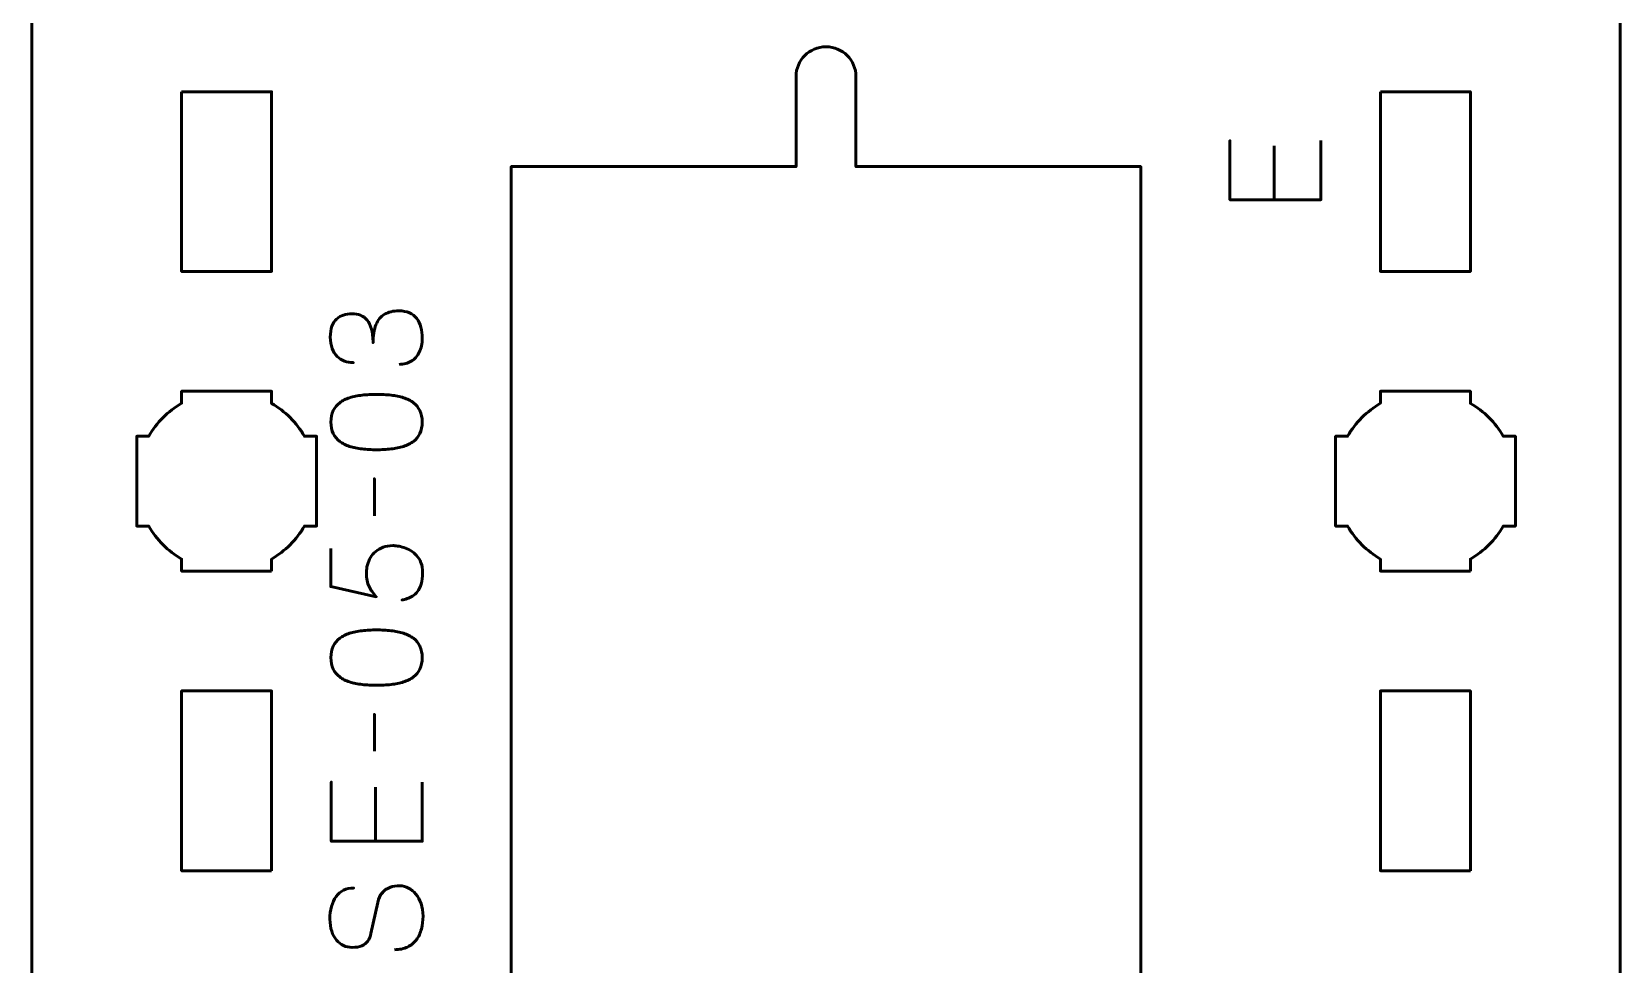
# Model space of a CAD drawing. Header units: centimetres. Extents: x -37.2 to 16.2, y -19.5 to -9.8.
# Drawn here: x -19.15 to -13.85, y -16.46 to -13.35 of the extents above; entities that cross this region are included whole.
import ezdxf

# ---------------------------------------------------------------- set-up
doc = ezdxf.new("R2010")
doc.units = ezdxf.units.CM
doc.header["$MEASUREMENT"] = 0
doc.layers.add('Layer 1', color=7, linetype='Continuous')

msp = doc.modelspace()

# ---------------------------------------------------------------- linework, layer by layer
at = {"layer": 'Layer 1', "color": 3, "lineweight": 53}
msp.add_open_spline([(-14.34991, -10.2), (-14.07285, -10.20008), (-13.84997, -10.42315), (-13.84997, -10.7001), (-13.84997, -10.7001), (-13.84997, -13.46669), (-13.84997, -16.23331), (-13.84997, -18.9999), (-13.84997, -18.9999), (-13.84997, -19.2769), (-14.07306, -19.5), (-14.35006, -19.5), (-14.35006, -19.5), (-14.35006, -19.5), (-18.64992, -19.5), (-18.64992, -19.5), (-18.64992, -19.5), (-18.92705, -19.5), (-19.15001, -19.2769), (-19.15001, -18.9999), (-19.15001, -18.9999), (-19.15001, -16.23331), (-19.15001, -13.46669), (-19.15001, -10.7001), (-19.15001, -10.7001), (-19.15001, -10.4231), (-18.92692, -10.2), (-18.64992, -10.2), (-18.64992, -10.2), (-18.64992, -10.2), (-14.34991, -10.2), (-14.34991, -10.2)], degree=3, knots=[0, 0, 0, 0, 0.125, 0.125, 0.125, 0.125, 0.25, 0.25, 0.25, 0.25, 0.375, 0.375, 0.375, 0.375, 0.5, 0.5, 0.5, 0.5, 0.625, 0.625, 0.625, 0.625, 0.75, 0.75, 0.75, 0.75, 0.875, 0.875, 0.875, 0.875, 1, 1, 1, 1], dxfattribs=at)
at = {"layer": 'Layer 1', "lineweight": 53}
for points, knots in [([(-15.45001, -16.85), (-15.45, -15.78651), (-15.44999, -15.00484), (-15.44999, -13.8), (-15.44999, -13.8), (-15.44999, -13.8), (-16.40001, -13.8), (-16.40001, -13.8), (-16.40001, -13.8), (-16.40001, -13.8), (-16.40001, -13.49995), (-16.40001, -13.49995), (-16.40001, -13.49995), (-16.40001, -13.44474), (-16.4448, -13.39995), (-16.50001, -13.39995), (-16.50001, -13.39995), (-16.55522, -13.39995), (-16.60001, -13.44474), (-16.60001, -13.49995), (-16.60001, -13.49995), (-16.60001, -13.49995), (-16.60001, -13.8), (-16.60001, -13.8), (-16.60001, -13.8), (-16.60001, -13.8), (-17.54998, -13.8), (-17.54998, -13.8), (-17.54998, -13.8), (-17.54998, -15.00481), (-17.54999, -15.78652), (-17.54999, -16.85), (-17.54999, -16.85), (-17.54999, -16.85), (-17.54999, -17.9), (-17.54999, -17.9), (-17.54999, -17.9), (-17.54999, -17.9), (-16.59997, -17.9), (-16.59997, -17.9), (-16.59997, -17.9), (-16.59997, -17.9), (-16.59997, -18.20005), (-16.59997, -18.20005), (-16.59997, -18.20005), (-16.59997, -18.25526), (-16.55518, -18.30005), (-16.49997, -18.30005), (-16.49997, -18.30005), (-16.44476, -18.30005), (-16.39997, -18.25526), (-16.39997, -18.20005), (-16.39997, -18.20005), (-16.39997, -18.20005), (-16.39997, -17.9), (-16.39997, -17.9), (-16.39997, -17.9), (-16.39997, -17.9), (-15.45, -17.9), (-15.45, -17.9), (-15.45, -17.9), (-15.45, -17.9), (-15.45001, -16.85), (-15.45001, -16.85)], [0, 0, 0, 0, 0.0625, 0.0625, 0.0625, 0.0625, 0.125, 0.125, 0.125, 0.125, 0.1875, 0.1875, 0.1875, 0.1875, 0.25, 0.25, 0.25, 0.25, 0.3125, 0.3125, 0.3125, 0.3125, 0.375, 0.375, 0.375, 0.375, 0.4375, 0.4375, 0.4375, 0.4375, 0.5, 0.5, 0.5, 0.5, 0.5625, 0.5625, 0.5625, 0.5625, 0.625, 0.625, 0.625, 0.625, 0.6875, 0.6875, 0.6875, 0.6875, 0.75, 0.75, 0.75, 0.75, 0.8125, 0.8125, 0.8125, 0.8125, 0.875, 0.875, 0.875, 0.875, 0.9375, 0.9375, 0.9375, 0.9375, 1, 1, 1, 1]), ([(-18.64992, -13.55005), (-18.64992, -13.55005), (-18.34991, -13.55005), (-18.34991, -13.55005), (-18.34991, -13.55005), (-18.34991, -13.55005), (-18.34991, -14.15004), (-18.34991, -14.15004), (-18.34991, -14.15004), (-18.34991, -14.15004), (-18.64992, -14.15004), (-18.64992, -14.15004), (-18.64992, -14.15004), (-18.64992, -14.15004), (-18.64992, -13.55005), (-18.64992, -13.55005)], [0, 0, 0, 0, 0.25, 0.25, 0.25, 0.25, 0.5, 0.5, 0.5, 0.5, 0.75, 0.75, 0.75, 0.75, 1, 1, 1, 1]), ([(-14.64992, -13.55005), (-14.64992, -13.55005), (-14.34991, -13.55005), (-14.34991, -13.55005), (-14.34991, -13.55005), (-14.34991, -13.55005), (-14.34991, -14.15004), (-14.34991, -14.15004), (-14.34991, -14.15004), (-14.34991, -14.15004), (-14.64992, -14.15004), (-14.64992, -14.15004), (-14.64992, -14.15004), (-14.64992, -14.15004), (-14.64992, -13.55005), (-14.64992, -13.55005)], [0, 0, 0, 0, 0.25, 0.25, 0.25, 0.25, 0.5, 0.5, 0.5, 0.5, 0.75, 0.75, 0.75, 0.75, 1, 1, 1, 1]), ([(-18.34992, -15.14995), (-18.34992, -15.14995), (-18.49844, -15.14995), (-18.49844, -15.14995), (-18.49844, -15.14995), (-18.49844, -15.14995), (-18.49999, -15.14997), (-18.49999, -15.14997), (-18.49999, -15.14997), (-18.49999, -15.14997), (-18.50154, -15.14995), (-18.50154, -15.14995), (-18.50154, -15.14995), (-18.50154, -15.14995), (-18.64992, -15.14995), (-18.64992, -15.14995), (-18.64992, -15.14995), (-18.64992, -15.14995), (-18.64992, -15.10986), (-18.64992, -15.10986), (-18.64992, -15.10986), (-18.69549, -15.08351), (-18.73347, -15.04551), (-18.75983, -14.99996), (-18.75983, -14.99996), (-18.75983, -14.99996), (-18.79992, -14.99996), (-18.79992, -14.99996), (-18.79992, -14.99996), (-18.79992, -14.99996), (-18.79992, -14.85591), (-18.79992, -14.85591), (-18.79992, -14.85591), (-18.79992, -14.85591), (-18.79998, -14.84997), (-18.79998, -14.84997), (-18.79998, -14.84997), (-18.79998, -14.84997), (-18.79992, -14.84403), (-18.79992, -14.84403), (-18.79992, -14.84403), (-18.79992, -14.84403), (-18.79992, -14.69996), (-18.79992, -14.69996), (-18.79992, -14.69996), (-18.79992, -14.69996), (-18.75985, -14.69996), (-18.75985, -14.69996), (-18.75985, -14.69996), (-18.73349, -14.65439), (-18.6955, -14.6164), (-18.64992, -14.59006), (-18.64992, -14.59006), (-18.64992, -14.59006), (-18.64992, -14.54996), (-18.64992, -14.54996), (-18.64992, -14.54996), (-18.64992, -14.54996), (-18.34992, -14.54996), (-18.34992, -14.54996), (-18.34992, -14.54996), (-18.34992, -14.54996), (-18.34992, -14.59015), (-18.34992, -14.59015), (-18.34992, -14.59015), (-18.30442, -14.61649), (-18.26648, -14.65445), (-18.24014, -14.69996), (-18.24014, -14.69996), (-18.24014, -14.69996), (-18.19993, -14.69996), (-18.19993, -14.69996), (-18.19993, -14.69996), (-18.19993, -14.69996), (-18.19993, -14.99996), (-18.19993, -14.99996), (-18.19993, -14.99996), (-18.19993, -14.99996), (-18.24016, -14.99996), (-18.24016, -14.99996), (-18.24016, -14.99996), (-18.2665, -15.04546), (-18.30443, -15.08342), (-18.34992, -15.10976), (-18.34992, -15.10976), (-18.34992, -15.10976), (-18.34992, -15.14995), (-18.34992, -15.14995)], [0, 0, 0, 0, 0.0454545, 0.0454545, 0.0454545, 0.0454545, 0.0909091, 0.0909091, 0.0909091, 0.0909091, 0.1363636, 0.1363636, 0.1363636, 0.1363636, 0.1818182, 0.1818182, 0.1818182, 0.1818182, 0.2272727, 0.2272727, 0.2272727, 0.2272727, 0.2727273, 0.2727273, 0.2727273, 0.2727273, 0.3181818, 0.3181818, 0.3181818, 0.3181818, 0.3636364, 0.3636364, 0.3636364, 0.3636364, 0.4090909, 0.4090909, 0.4090909, 0.4090909, 0.4545455, 0.4545455, 0.4545455, 0.4545455, 0.5, 0.5, 0.5, 0.5, 0.5454545, 0.5454545, 0.5454545, 0.5454545, 0.5909091, 0.5909091, 0.5909091, 0.5909091, 0.6363636, 0.6363636, 0.6363636, 0.6363636, 0.6818182, 0.6818182, 0.6818182, 0.6818182, 0.7272727, 0.7272727, 0.7272727, 0.7272727, 0.7727273, 0.7727273, 0.7727273, 0.7727273, 0.8181818, 0.8181818, 0.8181818, 0.8181818, 0.8636364, 0.8636364, 0.8636364, 0.8636364, 0.9090909, 0.9090909, 0.9090909, 0.9090909, 0.9545455, 0.9545455, 0.9545455, 0.9545455, 1, 1, 1, 1]), ([(-14.34992, -15.14995), (-14.34992, -15.14995), (-14.49844, -15.14995), (-14.49844, -15.14995), (-14.49844, -15.14995), (-14.49844, -15.14995), (-14.49999, -15.14997), (-14.49999, -15.14997), (-14.49999, -15.14997), (-14.49999, -15.14997), (-14.50154, -15.14995), (-14.50154, -15.14995), (-14.50154, -15.14995), (-14.50154, -15.14995), (-14.64992, -15.14995), (-14.64992, -15.14995), (-14.64992, -15.14995), (-14.64992, -15.14995), (-14.64992, -15.10986), (-14.64992, -15.10986), (-14.64992, -15.10986), (-14.69549, -15.08351), (-14.73347, -15.04551), (-14.75983, -14.99996), (-14.75983, -14.99996), (-14.75983, -14.99996), (-14.79992, -14.99996), (-14.79992, -14.99996), (-14.79992, -14.99996), (-14.79992, -14.99996), (-14.79992, -14.85591), (-14.79992, -14.85591), (-14.79992, -14.85591), (-14.79992, -14.85591), (-14.79998, -14.84997), (-14.79998, -14.84997), (-14.79998, -14.84997), (-14.79998, -14.84997), (-14.79992, -14.84403), (-14.79992, -14.84403), (-14.79992, -14.84403), (-14.79992, -14.84403), (-14.79992, -14.69996), (-14.79992, -14.69996), (-14.79992, -14.69996), (-14.79992, -14.69996), (-14.75985, -14.69996), (-14.75985, -14.69996), (-14.75985, -14.69996), (-14.73349, -14.65439), (-14.6955, -14.6164), (-14.64992, -14.59006), (-14.64992, -14.59006), (-14.64992, -14.59006), (-14.64992, -14.54996), (-14.64992, -14.54996), (-14.64992, -14.54996), (-14.64992, -14.54996), (-14.34992, -14.54996), (-14.34992, -14.54996), (-14.34992, -14.54996), (-14.34992, -14.54996), (-14.34992, -14.59015), (-14.34992, -14.59015), (-14.34992, -14.59015), (-14.30442, -14.61649), (-14.26648, -14.65445), (-14.24014, -14.69996), (-14.24014, -14.69996), (-14.24014, -14.69996), (-14.19993, -14.69996), (-14.19993, -14.69996), (-14.19993, -14.69996), (-14.19993, -14.69996), (-14.19993, -14.99996), (-14.19993, -14.99996), (-14.19993, -14.99996), (-14.19993, -14.99996), (-14.24016, -14.99996), (-14.24016, -14.99996), (-14.24016, -14.99996), (-14.2665, -15.04546), (-14.30443, -15.08342), (-14.34992, -15.10976), (-14.34992, -15.10976), (-14.34992, -15.10976), (-14.34992, -15.14995), (-14.34992, -15.14995)], [0, 0, 0, 0, 0.0454545, 0.0454545, 0.0454545, 0.0454545, 0.0909091, 0.0909091, 0.0909091, 0.0909091, 0.1363636, 0.1363636, 0.1363636, 0.1363636, 0.1818182, 0.1818182, 0.1818182, 0.1818182, 0.2272727, 0.2272727, 0.2272727, 0.2272727, 0.2727273, 0.2727273, 0.2727273, 0.2727273, 0.3181818, 0.3181818, 0.3181818, 0.3181818, 0.3636364, 0.3636364, 0.3636364, 0.3636364, 0.4090909, 0.4090909, 0.4090909, 0.4090909, 0.4545455, 0.4545455, 0.4545455, 0.4545455, 0.5, 0.5, 0.5, 0.5, 0.5454545, 0.5454545, 0.5454545, 0.5454545, 0.5909091, 0.5909091, 0.5909091, 0.5909091, 0.6363636, 0.6363636, 0.6363636, 0.6363636, 0.6818182, 0.6818182, 0.6818182, 0.6818182, 0.7272727, 0.7272727, 0.7272727, 0.7272727, 0.7727273, 0.7727273, 0.7727273, 0.7727273, 0.8181818, 0.8181818, 0.8181818, 0.8181818, 0.8636364, 0.8636364, 0.8636364, 0.8636364, 0.9090909, 0.9090909, 0.9090909, 0.9090909, 0.9545455, 0.9545455, 0.9545455, 0.9545455, 1, 1, 1, 1]), ([(-18.34992, -16.14995), (-18.34992, -16.14995), (-18.64992, -16.14995), (-18.64992, -16.14995), (-18.64992, -16.14995), (-18.64992, -16.14995), (-18.64992, -15.54996), (-18.64992, -15.54996), (-18.64992, -15.54996), (-18.64992, -15.54996), (-18.34992, -15.54996), (-18.34992, -15.54996), (-18.34992, -15.54996), (-18.34992, -15.54996), (-18.34992, -16.14995), (-18.34992, -16.14995)], [0, 0, 0, 0, 0.25, 0.25, 0.25, 0.25, 0.5, 0.5, 0.5, 0.5, 0.75, 0.75, 0.75, 0.75, 1, 1, 1, 1]), ([(-14.34992, -16.14995), (-14.34992, -16.14995), (-14.64992, -16.14995), (-14.64992, -16.14995), (-14.64992, -16.14995), (-14.64992, -16.14995), (-14.64992, -15.54996), (-14.64992, -15.54996), (-14.64992, -15.54996), (-14.64992, -15.54996), (-14.34992, -15.54996), (-14.34992, -15.54996), (-14.34992, -15.54996), (-14.34992, -15.54996), (-14.34992, -16.14995), (-14.34992, -16.14995)], [0, 0, 0, 0, 0.25, 0.25, 0.25, 0.25, 0.5, 0.5, 0.5, 0.5, 0.75, 0.75, 0.75, 0.75, 1, 1, 1, 1])]:
    msp.add_open_spline(points, degree=3, knots=knots, dxfattribs=at)
at = {"layer": 'Layer 1', "color": 5, "lineweight": 53}
for points, knots in [([(-14.84868, -13.71346), (-14.84868, -13.71346), (-14.84868, -13.91073), (-14.84868, -13.91073), (-14.84868, -13.91073), (-14.84868, -13.91073), (-15.15221, -13.91073), (-15.15221, -13.91073), (-15.15221, -13.91073), (-15.15221, -13.91073), (-15.15221, -13.71346), (-15.15221, -13.71346), (-15.15221, -13.71346), (-15.15221, -13.71346), (-15.15221, -13.91073), (-15.15221, -13.91073), (-15.15221, -13.91073), (-15.15221, -13.91073), (-14.84868, -13.91073), (-14.84868, -13.91073), (-14.84868, -13.91073), (-14.84868, -13.91073), (-14.84868, -13.71346), (-14.84868, -13.71346)], [0, 0, 0, 0, 0.1666667, 0.1666667, 0.1666667, 0.1666667, 0.3333333, 0.3333333, 0.3333333, 0.3333333, 0.5, 0.5, 0.5, 0.5, 0.6666667, 0.6666667, 0.6666667, 0.6666667, 0.8333333, 0.8333333, 0.8333333, 0.8333333, 1, 1, 1, 1]), ([(-15.00489, -13.73039), (-15.00489, -13.73039), (-15.00489, -13.91073), (-15.00489, -13.91073), (-15.00489, -13.91073), (-15.00489, -13.91073), (-15.00489, -13.73039), (-15.00489, -13.73039)], [0, 0, 0, 0, 0.5, 0.5, 0.5, 0.5, 1, 1, 1, 1]), ([(-17.92377, -14.46009), (-17.90853, -14.46002), (-17.89527, -14.45649), (-17.88377, -14.44951), (-17.88377, -14.44951), (-17.87234, -14.44252), (-17.86338, -14.43257), (-17.85696, -14.41959), (-17.85696, -14.41959), (-17.85054, -14.40661), (-17.84729, -14.39102), (-17.84715, -14.37288), (-17.84715, -14.37288), (-17.84715, -14.35927), (-17.84856, -14.34692), (-17.85152, -14.3357), (-17.85152, -14.3357), (-17.85449, -14.32455), (-17.85907, -14.31496), (-17.86535, -14.30684), (-17.86535, -14.30684), (-17.87163, -14.29873), (-17.87975, -14.29252), (-17.88962, -14.28808), (-17.88962, -14.28808), (-17.89957, -14.2837), (-17.9115, -14.28152), (-17.92547, -14.28145), (-17.92547, -14.28145), (-17.94409, -14.28137), (-17.95983, -14.28518), (-17.9726, -14.29273), (-17.9726, -14.29273), (-17.98537, -14.30028), (-17.99496, -14.312), (-18.00152, -14.32773), (-18.00152, -14.32773), (-18.00809, -14.34346), (-18.0114, -14.36364), (-18.0114, -14.38812), (-18.0114, -14.38812), (-18.01133, -14.36985), (-18.01302, -14.35454), (-18.01648, -14.34205), (-18.01648, -14.34205), (-18.01994, -14.32963), (-18.02481, -14.31969), (-18.03116, -14.31221), (-18.03116, -14.31221), (-18.03744, -14.30473), (-18.04492, -14.2993), (-18.05352, -14.29605), (-18.05352, -14.29605), (-18.06206, -14.29273), (-18.07144, -14.29111), (-18.08167, -14.29118), (-18.08167, -14.29118), (-18.09191, -14.29111), (-18.10136, -14.29252), (-18.11011, -14.29534), (-18.11011, -14.29534), (-18.11886, -14.2981), (-18.12655, -14.30261), (-18.13311, -14.30875), (-18.13311, -14.30875), (-18.13967, -14.31489), (-18.14482, -14.323), (-18.14849, -14.33295), (-18.14849, -14.33295), (-18.15216, -14.34297), (-18.15399, -14.35518), (-18.15406, -14.3695), (-18.15406, -14.3695), (-18.15399, -14.38375), (-18.15188, -14.39624), (-18.14778, -14.40682), (-18.14778, -14.40682), (-18.14369, -14.41748), (-18.13812, -14.42622), (-18.13099, -14.43328), (-18.13099, -14.43328), (-18.12387, -14.44026), (-18.11575, -14.44549), (-18.10658, -14.44894), (-18.10658, -14.44894), (-18.09741, -14.45247), (-18.08767, -14.45416), (-18.07744, -14.45416), (-18.07744, -14.45416), (-18.08767, -14.45416), (-18.09741, -14.45247), (-18.10658, -14.44894), (-18.10658, -14.44894), (-18.11575, -14.44549), (-18.12387, -14.44026), (-18.13099, -14.43328), (-18.13099, -14.43328), (-18.13812, -14.42622), (-18.14369, -14.41748), (-18.14778, -14.40682), (-18.14778, -14.40682), (-18.15188, -14.39624), (-18.15399, -14.38375), (-18.15406, -14.3695), (-18.15406, -14.3695), (-18.15399, -14.35518), (-18.15216, -14.34297), (-18.14849, -14.33295), (-18.14849, -14.33295), (-18.14482, -14.323), (-18.13967, -14.31489), (-18.13311, -14.30875), (-18.13311, -14.30875), (-18.12655, -14.30261), (-18.11886, -14.2981), (-18.11011, -14.29534), (-18.11011, -14.29534), (-18.10136, -14.29252), (-18.09191, -14.29111), (-18.08167, -14.29118), (-18.08167, -14.29118), (-18.07144, -14.29111), (-18.06206, -14.29273), (-18.05352, -14.29605), (-18.05352, -14.29605), (-18.04492, -14.2993), (-18.03744, -14.30473), (-18.03116, -14.31221), (-18.03116, -14.31221), (-18.02481, -14.31969), (-18.01994, -14.32963), (-18.01648, -14.34205), (-18.01648, -14.34205), (-18.01302, -14.35454), (-18.01133, -14.36985), (-18.0114, -14.38812), (-18.0114, -14.38812), (-18.0114, -14.36364), (-18.00809, -14.34346), (-18.00152, -14.32773), (-18.00152, -14.32773), (-17.99496, -14.312), (-17.98537, -14.30028), (-17.9726, -14.29273), (-17.9726, -14.29273), (-17.95983, -14.28518), (-17.94409, -14.28137), (-17.92547, -14.28145), (-17.92547, -14.28145), (-17.9115, -14.28152), (-17.89957, -14.2837), (-17.88962, -14.28808), (-17.88962, -14.28808), (-17.87975, -14.29252), (-17.87163, -14.29873), (-17.86535, -14.30684), (-17.86535, -14.30684), (-17.85907, -14.31496), (-17.85449, -14.32455), (-17.85152, -14.3357), (-17.85152, -14.3357), (-17.84856, -14.34692), (-17.84715, -14.35927), (-17.84715, -14.37288), (-17.84715, -14.37288), (-17.84729, -14.39102), (-17.85054, -14.40661), (-17.85696, -14.41959), (-17.85696, -14.41959), (-17.86338, -14.43257), (-17.87234, -14.44252), (-17.88377, -14.44951), (-17.88377, -14.44951), (-17.89527, -14.45649), (-17.90853, -14.46002), (-17.92377, -14.46009)], [0, 0, 0, 0, 0.0227273, 0.0227273, 0.0227273, 0.0227273, 0.0454545, 0.0454545, 0.0454545, 0.0454545, 0.0681818, 0.0681818, 0.0681818, 0.0681818, 0.0909091, 0.0909091, 0.0909091, 0.0909091, 0.1136364, 0.1136364, 0.1136364, 0.1136364, 0.1363636, 0.1363636, 0.1363636, 0.1363636, 0.1590909, 0.1590909, 0.1590909, 0.1590909, 0.1818182, 0.1818182, 0.1818182, 0.1818182, 0.2045455, 0.2045455, 0.2045455, 0.2045455, 0.2272727, 0.2272727, 0.2272727, 0.2272727, 0.25, 0.25, 0.25, 0.25, 0.2727273, 0.2727273, 0.2727273, 0.2727273, 0.2954545, 0.2954545, 0.2954545, 0.2954545, 0.3181818, 0.3181818, 0.3181818, 0.3181818, 0.3409091, 0.3409091, 0.3409091, 0.3409091, 0.3636364, 0.3636364, 0.3636364, 0.3636364, 0.3863636, 0.3863636, 0.3863636, 0.3863636, 0.4090909, 0.4090909, 0.4090909, 0.4090909, 0.4318182, 0.4318182, 0.4318182, 0.4318182, 0.4545455, 0.4545455, 0.4545455, 0.4545455, 0.4772727, 0.4772727, 0.4772727, 0.4772727, 0.5, 0.5, 0.5, 0.5, 0.5227273, 0.5227273, 0.5227273, 0.5227273, 0.5454545, 0.5454545, 0.5454545, 0.5454545, 0.5681818, 0.5681818, 0.5681818, 0.5681818, 0.5909091, 0.5909091, 0.5909091, 0.5909091, 0.6136364, 0.6136364, 0.6136364, 0.6136364, 0.6363636, 0.6363636, 0.6363636, 0.6363636, 0.6590909, 0.6590909, 0.6590909, 0.6590909, 0.6818182, 0.6818182, 0.6818182, 0.6818182, 0.7045455, 0.7045455, 0.7045455, 0.7045455, 0.7272727, 0.7272727, 0.7272727, 0.7272727, 0.75, 0.75, 0.75, 0.75, 0.7727273, 0.7727273, 0.7727273, 0.7727273, 0.7954545, 0.7954545, 0.7954545, 0.7954545, 0.8181818, 0.8181818, 0.8181818, 0.8181818, 0.8409091, 0.8409091, 0.8409091, 0.8409091, 0.8636364, 0.8636364, 0.8636364, 0.8636364, 0.8863636, 0.8863636, 0.8863636, 0.8863636, 0.9090909, 0.9090909, 0.9090909, 0.9090909, 0.9318182, 0.9318182, 0.9318182, 0.9318182, 0.9545455, 0.9545455, 0.9545455, 0.9545455, 0.9772727, 0.9772727, 0.9772727, 0.9772727, 1, 1, 1, 1]), ([(-17.84715, -14.6527), (-17.84722, -14.63789), (-17.84983, -14.62512), (-17.85491, -14.61446), (-17.85491, -14.61446), (-17.85999, -14.60388), (-17.86726, -14.59506), (-17.8765, -14.58801), (-17.8765, -14.58801), (-17.88581, -14.58102), (-17.89682, -14.57552), (-17.90952, -14.57143), (-17.90952, -14.57143), (-17.92222, -14.5674), (-17.93612, -14.56451), (-17.95136, -14.56289), (-17.95136, -14.56289), (-17.9666, -14.56119), (-17.98262, -14.56035), (-17.99955, -14.56042), (-17.99955, -14.56042), (-18.01641, -14.56035), (-18.03243, -14.56119), (-18.0476, -14.56289), (-18.0476, -14.56289), (-18.06277, -14.56451), (-18.07674, -14.5674), (-18.08944, -14.57143), (-18.08944, -14.57143), (-18.10207, -14.57552), (-18.11307, -14.58102), (-18.12246, -14.58801), (-18.12246, -14.58801), (-18.13177, -14.59506), (-18.13904, -14.60388), (-18.14412, -14.61446), (-18.14412, -14.61446), (-18.14927, -14.62512), (-18.15188, -14.63789), (-18.15195, -14.6527), (-18.15195, -14.6527), (-18.15188, -14.66752), (-18.14927, -14.68029), (-18.14412, -14.69095), (-18.14412, -14.69095), (-18.13904, -14.70153), (-18.13177, -14.71035), (-18.12246, -14.7174), (-18.12246, -14.7174), (-18.11307, -14.72439), (-18.10207, -14.72989), (-18.08944, -14.73398), (-18.08944, -14.73398), (-18.07674, -14.73801), (-18.06277, -14.7409), (-18.0476, -14.74252), (-18.0476, -14.74252), (-18.03243, -14.74421), (-18.01641, -14.74506), (-17.99955, -14.74499), (-17.99955, -14.74499), (-17.98262, -14.74506), (-17.9666, -14.74421), (-17.95136, -14.74252), (-17.95136, -14.74252), (-17.93612, -14.7409), (-17.92222, -14.73801), (-17.90952, -14.73398), (-17.90952, -14.73398), (-17.89682, -14.72989), (-17.88581, -14.72439), (-17.8765, -14.7174), (-17.8765, -14.7174), (-17.86726, -14.71035), (-17.85999, -14.70153), (-17.85491, -14.69095), (-17.85491, -14.69095), (-17.84983, -14.68029), (-17.84722, -14.66752), (-17.84715, -14.6527)], [0, 0, 0, 0, 0.05, 0.05, 0.05, 0.05, 0.1, 0.1, 0.1, 0.1, 0.15, 0.15, 0.15, 0.15, 0.2, 0.2, 0.2, 0.2, 0.25, 0.25, 0.25, 0.25, 0.3, 0.3, 0.3, 0.3, 0.35, 0.35, 0.35, 0.35, 0.4, 0.4, 0.4, 0.4, 0.45, 0.45, 0.45, 0.45, 0.5, 0.5, 0.5, 0.5, 0.55, 0.55, 0.55, 0.55, 0.6, 0.6, 0.6, 0.6, 0.65, 0.65, 0.65, 0.65, 0.7, 0.7, 0.7, 0.7, 0.75, 0.75, 0.75, 0.75, 0.8, 0.8, 0.8, 0.8, 0.85, 0.85, 0.85, 0.85, 0.9, 0.9, 0.9, 0.9, 0.95, 0.95, 0.95, 0.95, 1, 1, 1, 1]), ([(-17.84715, -14.6527), (-17.84722, -14.63789), (-17.84983, -14.62512), (-17.85491, -14.61446), (-17.85491, -14.61446), (-17.85999, -14.60388), (-17.86726, -14.59506), (-17.8765, -14.58801), (-17.8765, -14.58801), (-17.88581, -14.58102), (-17.89682, -14.57552), (-17.90952, -14.57143), (-17.90952, -14.57143), (-17.92222, -14.5674), (-17.93612, -14.56451), (-17.95136, -14.56289), (-17.95136, -14.56289), (-17.9666, -14.56119), (-17.98262, -14.56035), (-17.99955, -14.56042), (-17.99955, -14.56042), (-18.01641, -14.56035), (-18.03243, -14.56119), (-18.0476, -14.56289), (-18.0476, -14.56289), (-18.06277, -14.56451), (-18.07674, -14.5674), (-18.08944, -14.57143), (-18.08944, -14.57143), (-18.10207, -14.57552), (-18.11307, -14.58102), (-18.12246, -14.58801), (-18.12246, -14.58801), (-18.13177, -14.59506), (-18.13904, -14.60388), (-18.14412, -14.61446), (-18.14412, -14.61446), (-18.14927, -14.62512), (-18.15188, -14.63789), (-18.15195, -14.6527), (-18.15195, -14.6527), (-18.15188, -14.66752), (-18.14927, -14.68029), (-18.14412, -14.69095), (-18.14412, -14.69095), (-18.13904, -14.70153), (-18.13177, -14.71035), (-18.12246, -14.7174), (-18.12246, -14.7174), (-18.11307, -14.72439), (-18.10207, -14.72989), (-18.08944, -14.73398), (-18.08944, -14.73398), (-18.07674, -14.73801), (-18.06277, -14.7409), (-18.0476, -14.74252), (-18.0476, -14.74252), (-18.03243, -14.74421), (-18.01641, -14.74506), (-17.99955, -14.74499), (-17.99955, -14.74499), (-17.98262, -14.74506), (-17.9666, -14.74421), (-17.95136, -14.74252), (-17.95136, -14.74252), (-17.93612, -14.7409), (-17.92222, -14.73801), (-17.90952, -14.73398), (-17.90952, -14.73398), (-17.89682, -14.72989), (-17.88581, -14.72439), (-17.8765, -14.7174), (-17.8765, -14.7174), (-17.86726, -14.71035), (-17.85999, -14.70153), (-17.85491, -14.69095), (-17.85491, -14.69095), (-17.84983, -14.68029), (-17.84722, -14.66752), (-17.84715, -14.6527)], [0, 0, 0, 0, 0.05, 0.05, 0.05, 0.05, 0.1, 0.1, 0.1, 0.1, 0.15, 0.15, 0.15, 0.15, 0.2, 0.2, 0.2, 0.2, 0.25, 0.25, 0.25, 0.25, 0.3, 0.3, 0.3, 0.3, 0.35, 0.35, 0.35, 0.35, 0.4, 0.4, 0.4, 0.4, 0.45, 0.45, 0.45, 0.45, 0.5, 0.5, 0.5, 0.5, 0.55, 0.55, 0.55, 0.55, 0.6, 0.6, 0.6, 0.6, 0.65, 0.65, 0.65, 0.65, 0.7, 0.7, 0.7, 0.7, 0.75, 0.75, 0.75, 0.75, 0.8, 0.8, 0.8, 0.8, 0.85, 0.85, 0.85, 0.85, 0.9, 0.9, 0.9, 0.9, 0.95, 0.95, 0.95, 0.95, 1, 1, 1, 1]), ([(-18.00675, -14.96512), (-18.00675, -14.96512), (-18.00675, -14.84193), (-18.00675, -14.84193), (-18.00675, -14.84193), (-18.00675, -14.84193), (-18.00675, -14.96512), (-18.00675, -14.96512)], [0, 0, 0, 0, 0.5, 0.5, 0.5, 0.5, 1, 1, 1, 1]), ([(-18.15237, -15.07476), (-18.15237, -15.07476), (-18.15237, -15.20176), (-18.15237, -15.20176), (-18.15237, -15.20176), (-18.15237, -15.20176), (-18.00082, -15.23563), (-18.00082, -15.23563), (-18.00082, -15.23563), (-18.0059, -15.2297), (-18.01048, -15.22406), (-18.01451, -15.21862), (-18.01451, -15.21862), (-18.01853, -15.21326), (-18.02191, -15.20762), (-18.02474, -15.20162), (-18.02474, -15.20162), (-18.02756, -15.19569), (-18.02968, -15.18892), (-18.03116, -15.1813), (-18.03116, -15.1813), (-18.03264, -15.17375), (-18.03342, -15.16472), (-18.03342, -15.15435), (-18.03342, -15.15435), (-18.03342, -15.14588), (-18.03229, -15.13741), (-18.02996, -15.12895), (-18.02996, -15.12895), (-18.0277, -15.12048), (-18.02424, -15.11244), (-18.01966, -15.10482), (-18.01966, -15.10482), (-18.015, -15.09713), (-18.00921, -15.09035), (-18.00223, -15.08443), (-18.00223, -15.08443), (-17.99524, -15.07843), (-17.98706, -15.0737), (-17.97768, -15.07032), (-17.97768, -15.07032), (-17.96829, -15.06686), (-17.95764, -15.0651), (-17.94579, -15.06503), (-17.94579, -15.06503), (-17.94141, -15.06495), (-17.93591, -15.06545), (-17.92942, -15.06644), (-17.92942, -15.06644), (-17.92293, -15.06735), (-17.91587, -15.06905), (-17.90839, -15.07145), (-17.90839, -15.07145), (-17.90091, -15.07384), (-17.8935, -15.07723), (-17.88617, -15.08153), (-17.88617, -15.08153), (-17.87883, -15.08584), (-17.87213, -15.09134), (-17.86606, -15.09797), (-17.86606, -15.09797), (-17.85999, -15.10461), (-17.85512, -15.11265), (-17.85145, -15.12203), (-17.85145, -15.12203), (-17.84786, -15.13149), (-17.84595, -15.14257), (-17.84588, -15.15519), (-17.84588, -15.15519), (-17.84595, -15.17029), (-17.84757, -15.18299), (-17.85061, -15.19329), (-17.85061, -15.19329), (-17.85371, -15.2036), (-17.85773, -15.21199), (-17.86281, -15.21848), (-17.86281, -15.21848), (-17.86789, -15.22504), (-17.87347, -15.23012), (-17.87953, -15.23379), (-17.87953, -15.23379), (-17.8856, -15.23746), (-17.89167, -15.24021), (-17.89774, -15.24205), (-17.89774, -15.24205), (-17.90381, -15.24388), (-17.90938, -15.24529), (-17.91446, -15.24621), (-17.91446, -15.24621), (-17.90938, -15.24529), (-17.90381, -15.24388), (-17.89774, -15.24205), (-17.89774, -15.24205), (-17.89167, -15.24021), (-17.8856, -15.23746), (-17.87953, -15.23379), (-17.87953, -15.23379), (-17.87347, -15.23012), (-17.86789, -15.22504), (-17.86281, -15.21848), (-17.86281, -15.21848), (-17.85773, -15.21199), (-17.85371, -15.2036), (-17.85061, -15.19329), (-17.85061, -15.19329), (-17.84757, -15.18299), (-17.84595, -15.17029), (-17.84588, -15.15519), (-17.84588, -15.15519), (-17.84595, -15.14257), (-17.84786, -15.13149), (-17.85145, -15.12203), (-17.85145, -15.12203), (-17.85512, -15.11265), (-17.85999, -15.10461), (-17.86606, -15.09797), (-17.86606, -15.09797), (-17.87213, -15.09134), (-17.87883, -15.08584), (-17.88617, -15.08153), (-17.88617, -15.08153), (-17.8935, -15.07723), (-17.90091, -15.07384), (-17.90839, -15.07145), (-17.90839, -15.07145), (-17.91587, -15.06905), (-17.92293, -15.06735), (-17.92942, -15.06644), (-17.92942, -15.06644), (-17.93591, -15.06545), (-17.94141, -15.06495), (-17.94579, -15.06503), (-17.94579, -15.06503), (-17.95764, -15.0651), (-17.96829, -15.06686), (-17.97768, -15.07032), (-17.97768, -15.07032), (-17.98706, -15.0737), (-17.99524, -15.07843), (-18.00223, -15.08443), (-18.00223, -15.08443), (-18.00921, -15.09035), (-18.015, -15.09713), (-18.01966, -15.10482), (-18.01966, -15.10482), (-18.02424, -15.11244), (-18.0277, -15.12048), (-18.02996, -15.12895), (-18.02996, -15.12895), (-18.03229, -15.13741), (-18.03342, -15.14588), (-18.03342, -15.15435), (-18.03342, -15.15435), (-18.03342, -15.16472), (-18.03264, -15.17375), (-18.03116, -15.1813), (-18.03116, -15.1813), (-18.02968, -15.18892), (-18.02756, -15.19569), (-18.02474, -15.20162), (-18.02474, -15.20162), (-18.02191, -15.20762), (-18.01853, -15.21326), (-18.01451, -15.21862), (-18.01451, -15.21862), (-18.01048, -15.22406), (-18.0059, -15.2297), (-18.00082, -15.23563), (-18.00082, -15.23563), (-18.00082, -15.23563), (-18.15237, -15.20176), (-18.15237, -15.20176), (-18.15237, -15.20176), (-18.15237, -15.20176), (-18.15237, -15.07476), (-18.15237, -15.07476)], [0, 0, 0, 0, 0.0227273, 0.0227273, 0.0227273, 0.0227273, 0.0454545, 0.0454545, 0.0454545, 0.0454545, 0.0681818, 0.0681818, 0.0681818, 0.0681818, 0.0909091, 0.0909091, 0.0909091, 0.0909091, 0.1136364, 0.1136364, 0.1136364, 0.1136364, 0.1363636, 0.1363636, 0.1363636, 0.1363636, 0.1590909, 0.1590909, 0.1590909, 0.1590909, 0.1818182, 0.1818182, 0.1818182, 0.1818182, 0.2045455, 0.2045455, 0.2045455, 0.2045455, 0.2272727, 0.2272727, 0.2272727, 0.2272727, 0.25, 0.25, 0.25, 0.25, 0.2727273, 0.2727273, 0.2727273, 0.2727273, 0.2954545, 0.2954545, 0.2954545, 0.2954545, 0.3181818, 0.3181818, 0.3181818, 0.3181818, 0.3409091, 0.3409091, 0.3409091, 0.3409091, 0.3636364, 0.3636364, 0.3636364, 0.3636364, 0.3863636, 0.3863636, 0.3863636, 0.3863636, 0.4090909, 0.4090909, 0.4090909, 0.4090909, 0.4318182, 0.4318182, 0.4318182, 0.4318182, 0.4545455, 0.4545455, 0.4545455, 0.4545455, 0.4772727, 0.4772727, 0.4772727, 0.4772727, 0.5, 0.5, 0.5, 0.5, 0.5227273, 0.5227273, 0.5227273, 0.5227273, 0.5454545, 0.5454545, 0.5454545, 0.5454545, 0.5681818, 0.5681818, 0.5681818, 0.5681818, 0.5909091, 0.5909091, 0.5909091, 0.5909091, 0.6136364, 0.6136364, 0.6136364, 0.6136364, 0.6363636, 0.6363636, 0.6363636, 0.6363636, 0.6590909, 0.6590909, 0.6590909, 0.6590909, 0.6818182, 0.6818182, 0.6818182, 0.6818182, 0.7045455, 0.7045455, 0.7045455, 0.7045455, 0.7272727, 0.7272727, 0.7272727, 0.7272727, 0.75, 0.75, 0.75, 0.75, 0.7727273, 0.7727273, 0.7727273, 0.7727273, 0.7954545, 0.7954545, 0.7954545, 0.7954545, 0.8181818, 0.8181818, 0.8181818, 0.8181818, 0.8409091, 0.8409091, 0.8409091, 0.8409091, 0.8636364, 0.8636364, 0.8636364, 0.8636364, 0.8863636, 0.8863636, 0.8863636, 0.8863636, 0.9090909, 0.9090909, 0.9090909, 0.9090909, 0.9318182, 0.9318182, 0.9318182, 0.9318182, 0.9545455, 0.9545455, 0.9545455, 0.9545455, 0.9772727, 0.9772727, 0.9772727, 0.9772727, 1, 1, 1, 1]), ([(-17.84715, -15.43882), (-17.84722, -15.42401), (-17.84983, -15.41124), (-17.85491, -15.40058), (-17.85491, -15.40058), (-17.85999, -15.39), (-17.86726, -15.38118), (-17.8765, -15.37413), (-17.8765, -15.37413), (-17.88581, -15.36714), (-17.89682, -15.36164), (-17.90952, -15.35755), (-17.90952, -15.35755), (-17.92222, -15.35352), (-17.93612, -15.35063), (-17.95136, -15.34901), (-17.95136, -15.34901), (-17.9666, -15.34731), (-17.98262, -15.34647), (-17.99955, -15.34654), (-17.99955, -15.34654), (-18.01641, -15.34647), (-18.03243, -15.34731), (-18.0476, -15.34901), (-18.0476, -15.34901), (-18.06277, -15.35063), (-18.07674, -15.35352), (-18.08944, -15.35755), (-18.08944, -15.35755), (-18.10207, -15.36164), (-18.11307, -15.36714), (-18.12246, -15.37413), (-18.12246, -15.37413), (-18.13177, -15.38118), (-18.13904, -15.39), (-18.14412, -15.40058), (-18.14412, -15.40058), (-18.14927, -15.41124), (-18.15188, -15.42401), (-18.15195, -15.43882), (-18.15195, -15.43882), (-18.15188, -15.45364), (-18.14927, -15.46641), (-18.14412, -15.47707), (-18.14412, -15.47707), (-18.13904, -15.48765), (-18.13177, -15.49647), (-18.12246, -15.50352), (-18.12246, -15.50352), (-18.11307, -15.51051), (-18.10207, -15.51601), (-18.08944, -15.5201), (-18.08944, -15.5201), (-18.07674, -15.52413), (-18.06277, -15.52702), (-18.0476, -15.52864), (-18.0476, -15.52864), (-18.03243, -15.53033), (-18.01641, -15.53118), (-17.99955, -15.53111), (-17.99955, -15.53111), (-17.98262, -15.53118), (-17.9666, -15.53033), (-17.95136, -15.52864), (-17.95136, -15.52864), (-17.93612, -15.52702), (-17.92222, -15.52413), (-17.90952, -15.5201), (-17.90952, -15.5201), (-17.89682, -15.51601), (-17.88581, -15.51051), (-17.8765, -15.50352), (-17.8765, -15.50352), (-17.86726, -15.49647), (-17.85999, -15.48765), (-17.85491, -15.47707), (-17.85491, -15.47707), (-17.84983, -15.46641), (-17.84722, -15.45364), (-17.84715, -15.43882)], [0, 0, 0, 0, 0.05, 0.05, 0.05, 0.05, 0.1, 0.1, 0.1, 0.1, 0.15, 0.15, 0.15, 0.15, 0.2, 0.2, 0.2, 0.2, 0.25, 0.25, 0.25, 0.25, 0.3, 0.3, 0.3, 0.3, 0.35, 0.35, 0.35, 0.35, 0.4, 0.4, 0.4, 0.4, 0.45, 0.45, 0.45, 0.45, 0.5, 0.5, 0.5, 0.5, 0.55, 0.55, 0.55, 0.55, 0.6, 0.6, 0.6, 0.6, 0.65, 0.65, 0.65, 0.65, 0.7, 0.7, 0.7, 0.7, 0.75, 0.75, 0.75, 0.75, 0.8, 0.8, 0.8, 0.8, 0.85, 0.85, 0.85, 0.85, 0.9, 0.9, 0.9, 0.9, 0.95, 0.95, 0.95, 0.95, 1, 1, 1, 1]), ([(-17.84715, -15.43882), (-17.84722, -15.42401), (-17.84983, -15.41124), (-17.85491, -15.40058), (-17.85491, -15.40058), (-17.85999, -15.39), (-17.86726, -15.38118), (-17.8765, -15.37413), (-17.8765, -15.37413), (-17.88581, -15.36714), (-17.89682, -15.36164), (-17.90952, -15.35755), (-17.90952, -15.35755), (-17.92222, -15.35352), (-17.93612, -15.35063), (-17.95136, -15.34901), (-17.95136, -15.34901), (-17.9666, -15.34731), (-17.98262, -15.34647), (-17.99955, -15.34654), (-17.99955, -15.34654), (-18.01641, -15.34647), (-18.03243, -15.34731), (-18.0476, -15.34901), (-18.0476, -15.34901), (-18.06277, -15.35063), (-18.07674, -15.35352), (-18.08944, -15.35755), (-18.08944, -15.35755), (-18.10207, -15.36164), (-18.11307, -15.36714), (-18.12246, -15.37413), (-18.12246, -15.37413), (-18.13177, -15.38118), (-18.13904, -15.39), (-18.14412, -15.40058), (-18.14412, -15.40058), (-18.14927, -15.41124), (-18.15188, -15.42401), (-18.15195, -15.43882), (-18.15195, -15.43882), (-18.15188, -15.45364), (-18.14927, -15.46641), (-18.14412, -15.47707), (-18.14412, -15.47707), (-18.13904, -15.48765), (-18.13177, -15.49647), (-18.12246, -15.50352), (-18.12246, -15.50352), (-18.11307, -15.51051), (-18.10207, -15.51601), (-18.08944, -15.5201), (-18.08944, -15.5201), (-18.07674, -15.52413), (-18.06277, -15.52702), (-18.0476, -15.52864), (-18.0476, -15.52864), (-18.03243, -15.53033), (-18.01641, -15.53118), (-17.99955, -15.53111), (-17.99955, -15.53111), (-17.98262, -15.53118), (-17.9666, -15.53033), (-17.95136, -15.52864), (-17.95136, -15.52864), (-17.93612, -15.52702), (-17.92222, -15.52413), (-17.90952, -15.5201), (-17.90952, -15.5201), (-17.89682, -15.51601), (-17.88581, -15.51051), (-17.8765, -15.50352), (-17.8765, -15.50352), (-17.86726, -15.49647), (-17.85999, -15.48765), (-17.85491, -15.47707), (-17.85491, -15.47707), (-17.84983, -15.46641), (-17.84722, -15.45364), (-17.84715, -15.43882)], [0, 0, 0, 0, 0.05, 0.05, 0.05, 0.05, 0.1, 0.1, 0.1, 0.1, 0.15, 0.15, 0.15, 0.15, 0.2, 0.2, 0.2, 0.2, 0.25, 0.25, 0.25, 0.25, 0.3, 0.3, 0.3, 0.3, 0.35, 0.35, 0.35, 0.35, 0.4, 0.4, 0.4, 0.4, 0.45, 0.45, 0.45, 0.45, 0.5, 0.5, 0.5, 0.5, 0.55, 0.55, 0.55, 0.55, 0.6, 0.6, 0.6, 0.6, 0.65, 0.65, 0.65, 0.65, 0.7, 0.7, 0.7, 0.7, 0.75, 0.75, 0.75, 0.75, 0.8, 0.8, 0.8, 0.8, 0.85, 0.85, 0.85, 0.85, 0.9, 0.9, 0.9, 0.9, 0.95, 0.95, 0.95, 0.95, 1, 1, 1, 1]), ([(-18.00675, -15.75124), (-18.00675, -15.75124), (-18.00675, -15.62805), (-18.00675, -15.62805), (-18.00675, -15.62805), (-18.00675, -15.62805), (-18.00675, -15.75124), (-18.00675, -15.75124)], [0, 0, 0, 0, 0.5, 0.5, 0.5, 0.5, 1, 1, 1, 1]), ([(-17.84715, -15.85453), (-17.84715, -15.85453), (-17.84715, -16.0518), (-17.84715, -16.0518), (-17.84715, -16.0518), (-17.84715, -16.0518), (-18.15068, -16.0518), (-18.15068, -16.0518), (-18.15068, -16.0518), (-18.15068, -16.0518), (-18.15068, -15.85453), (-18.15068, -15.85453), (-18.15068, -15.85453), (-18.15068, -15.85453), (-18.15068, -16.0518), (-18.15068, -16.0518), (-18.15068, -16.0518), (-18.15068, -16.0518), (-17.84715, -16.0518), (-17.84715, -16.0518), (-17.84715, -16.0518), (-17.84715, -16.0518), (-17.84715, -15.85453), (-17.84715, -15.85453)], [0, 0, 0, 0, 0.1666667, 0.1666667, 0.1666667, 0.1666667, 0.3333333, 0.3333333, 0.3333333, 0.3333333, 0.5, 0.5, 0.5, 0.5, 0.6666667, 0.6666667, 0.6666667, 0.6666667, 0.8333333, 0.8333333, 0.8333333, 0.8333333, 1, 1, 1, 1]), ([(-18.00336, -15.87146), (-18.00336, -15.87146), (-18.00336, -16.0518), (-18.00336, -16.0518), (-18.00336, -16.0518), (-18.00336, -16.0518), (-18.00336, -15.87146), (-18.00336, -15.87146)], [0, 0, 0, 0, 0.5, 0.5, 0.5, 0.5, 1, 1, 1, 1]), ([(-17.93944, -16.41375), (-17.9225, -16.41361), (-17.90804, -16.41065), (-17.89604, -16.40472), (-17.89604, -16.40472), (-17.88398, -16.39886), (-17.87417, -16.39068), (-17.86662, -16.38038), (-17.86662, -16.38038), (-17.859, -16.37001), (-17.85343, -16.35808), (-17.8499, -16.34461), (-17.8499, -16.34461), (-17.8463, -16.3312), (-17.84454, -16.31681), (-17.84461, -16.30157), (-17.84461, -16.30157), (-17.84468, -16.28619), (-17.84694, -16.27236), (-17.85124, -16.26001), (-17.85124, -16.26001), (-17.85555, -16.24773), (-17.86133, -16.23722), (-17.8686, -16.2284), (-17.8686, -16.2284), (-17.87587, -16.21965), (-17.88398, -16.21288), (-17.89301, -16.20808), (-17.89301, -16.20808), (-17.90204, -16.20328), (-17.91128, -16.20074), (-17.92081, -16.20039), (-17.92081, -16.20039), (-17.9333, -16.19997), (-17.94473, -16.2018), (-17.95503, -16.20582), (-17.95503, -16.20582), (-17.96533, -16.20985), (-17.97394, -16.21606), (-17.98099, -16.22445), (-17.98099, -16.22445), (-17.98805, -16.23278), (-17.99299, -16.24329), (-17.99574, -16.25585), (-17.99574, -16.25585), (-17.99574, -16.25585), (-18.01818, -16.35956), (-18.01818, -16.35956), (-18.01818, -16.35956), (-18.02022, -16.3693), (-18.02368, -16.3777), (-18.02848, -16.38461), (-18.02848, -16.38461), (-18.03334, -16.39153), (-18.04005, -16.39689), (-18.04866, -16.40056), (-18.04866, -16.40056), (-18.05719, -16.40423), (-18.06806, -16.40613), (-18.08125, -16.40613), (-18.08125, -16.40613), (-18.09127, -16.40613), (-18.10072, -16.40408), (-18.10961, -16.39992), (-18.10961, -16.39992), (-18.1185, -16.39583), (-18.12634, -16.38976), (-18.13318, -16.38179), (-18.13318, -16.38179), (-18.14009, -16.37382), (-18.14546, -16.36394), (-18.14934, -16.35223), (-18.14934, -16.35223), (-18.15329, -16.34044), (-18.15526, -16.32697), (-18.15533, -16.31173), (-18.15533, -16.31173), (-18.15533, -16.29642), (-18.15357, -16.28238), (-18.15004, -16.26954), (-18.15004, -16.26954), (-18.14651, -16.25677), (-18.14143, -16.24569), (-18.13466, -16.23638), (-18.13466, -16.23638), (-18.12789, -16.22706), (-18.11956, -16.21987), (-18.10983, -16.21493), (-18.10983, -16.21493), (-18.10002, -16.20999), (-18.0888, -16.20766), (-18.07617, -16.20801), (-18.07617, -16.20801), (-18.0888, -16.20766), (-18.10002, -16.20999), (-18.10983, -16.21493), (-18.10983, -16.21493), (-18.11956, -16.21987), (-18.12789, -16.22706), (-18.13466, -16.23638), (-18.13466, -16.23638), (-18.14143, -16.24569), (-18.14651, -16.25677), (-18.15004, -16.26954), (-18.15004, -16.26954), (-18.15357, -16.28238), (-18.15533, -16.29642), (-18.15533, -16.31173), (-18.15533, -16.31173), (-18.15526, -16.32697), (-18.15329, -16.34044), (-18.14934, -16.35223), (-18.14934, -16.35223), (-18.14546, -16.36394), (-18.14009, -16.37382), (-18.13318, -16.38179), (-18.13318, -16.38179), (-18.12634, -16.38976), (-18.1185, -16.39583), (-18.10961, -16.39992), (-18.10961, -16.39992), (-18.10072, -16.40408), (-18.09127, -16.40613), (-18.08125, -16.40613), (-18.08125, -16.40613), (-18.06806, -16.40613), (-18.05719, -16.4043), (-18.04873, -16.40077), (-18.04873, -16.40077), (-18.04019, -16.39717), (-18.03356, -16.39188), (-18.02869, -16.38496), (-18.02869, -16.38496), (-18.02389, -16.37805), (-18.02036, -16.36958), (-18.01818, -16.35956), (-18.01818, -16.35956), (-18.01818, -16.35956), (-17.99574, -16.25585), (-17.99574, -16.25585), (-17.99574, -16.25585), (-17.99299, -16.24301), (-17.98805, -16.23242), (-17.98099, -16.2241), (-17.98099, -16.2241), (-17.97394, -16.2157), (-17.96533, -16.20956), (-17.95503, -16.20561), (-17.95503, -16.20561), (-17.94473, -16.20173), (-17.9333, -16.19997), (-17.92081, -16.20039), (-17.92081, -16.20039), (-17.91128, -16.20074), (-17.90204, -16.20328), (-17.89301, -16.20808), (-17.89301, -16.20808), (-17.88398, -16.21288), (-17.87587, -16.21965), (-17.8686, -16.2284), (-17.8686, -16.2284), (-17.86133, -16.23722), (-17.85555, -16.24773), (-17.85124, -16.26001), (-17.85124, -16.26001), (-17.84694, -16.27236), (-17.84468, -16.28619), (-17.84461, -16.30157), (-17.84461, -16.30157), (-17.84454, -16.31681), (-17.8463, -16.3312), (-17.8499, -16.34461), (-17.8499, -16.34461), (-17.85343, -16.35808), (-17.859, -16.37001), (-17.86662, -16.38038), (-17.86662, -16.38038), (-17.87417, -16.39068), (-17.88398, -16.39886), (-17.89604, -16.40472), (-17.89604, -16.40472), (-17.90804, -16.41065), (-17.9225, -16.41361), (-17.93944, -16.41375)], [0, 0, 0, 0, 0.0217391, 0.0217391, 0.0217391, 0.0217391, 0.0434783, 0.0434783, 0.0434783, 0.0434783, 0.0652174, 0.0652174, 0.0652174, 0.0652174, 0.0869565, 0.0869565, 0.0869565, 0.0869565, 0.1086957, 0.1086957, 0.1086957, 0.1086957, 0.1304348, 0.1304348, 0.1304348, 0.1304348, 0.1521739, 0.1521739, 0.1521739, 0.1521739, 0.173913, 0.173913, 0.173913, 0.173913, 0.1956522, 0.1956522, 0.1956522, 0.1956522, 0.2173913, 0.2173913, 0.2173913, 0.2173913, 0.2391304, 0.2391304, 0.2391304, 0.2391304, 0.2608696, 0.2608696, 0.2608696, 0.2608696, 0.2826087, 0.2826087, 0.2826087, 0.2826087, 0.3043478, 0.3043478, 0.3043478, 0.3043478, 0.326087, 0.326087, 0.326087, 0.326087, 0.3478261, 0.3478261, 0.3478261, 0.3478261, 0.3695652, 0.3695652, 0.3695652, 0.3695652, 0.3913043, 0.3913043, 0.3913043, 0.3913043, 0.4130435, 0.4130435, 0.4130435, 0.4130435, 0.4347826, 0.4347826, 0.4347826, 0.4347826, 0.4565217, 0.4565217, 0.4565217, 0.4565217, 0.4782609, 0.4782609, 0.4782609, 0.4782609, 0.5, 0.5, 0.5, 0.5, 0.5217391, 0.5217391, 0.5217391, 0.5217391, 0.5434783, 0.5434783, 0.5434783, 0.5434783, 0.5652174, 0.5652174, 0.5652174, 0.5652174, 0.5869565, 0.5869565, 0.5869565, 0.5869565, 0.6086957, 0.6086957, 0.6086957, 0.6086957, 0.6304348, 0.6304348, 0.6304348, 0.6304348, 0.6521739, 0.6521739, 0.6521739, 0.6521739, 0.673913, 0.673913, 0.673913, 0.673913, 0.6956522, 0.6956522, 0.6956522, 0.6956522, 0.7173913, 0.7173913, 0.7173913, 0.7173913, 0.7391304, 0.7391304, 0.7391304, 0.7391304, 0.7608696, 0.7608696, 0.7608696, 0.7608696, 0.7826087, 0.7826087, 0.7826087, 0.7826087, 0.8043478, 0.8043478, 0.8043478, 0.8043478, 0.826087, 0.826087, 0.826087, 0.826087, 0.8478261, 0.8478261, 0.8478261, 0.8478261, 0.8695652, 0.8695652, 0.8695652, 0.8695652, 0.8913043, 0.8913043, 0.8913043, 0.8913043, 0.9130435, 0.9130435, 0.9130435, 0.9130435, 0.9347826, 0.9347826, 0.9347826, 0.9347826, 0.9565217, 0.9565217, 0.9565217, 0.9565217, 0.9782609, 0.9782609, 0.9782609, 0.9782609, 1, 1, 1, 1])]:
    msp.add_open_spline(points, degree=3, knots=knots, dxfattribs=at)

doc.saveas('drawing.dxf')
